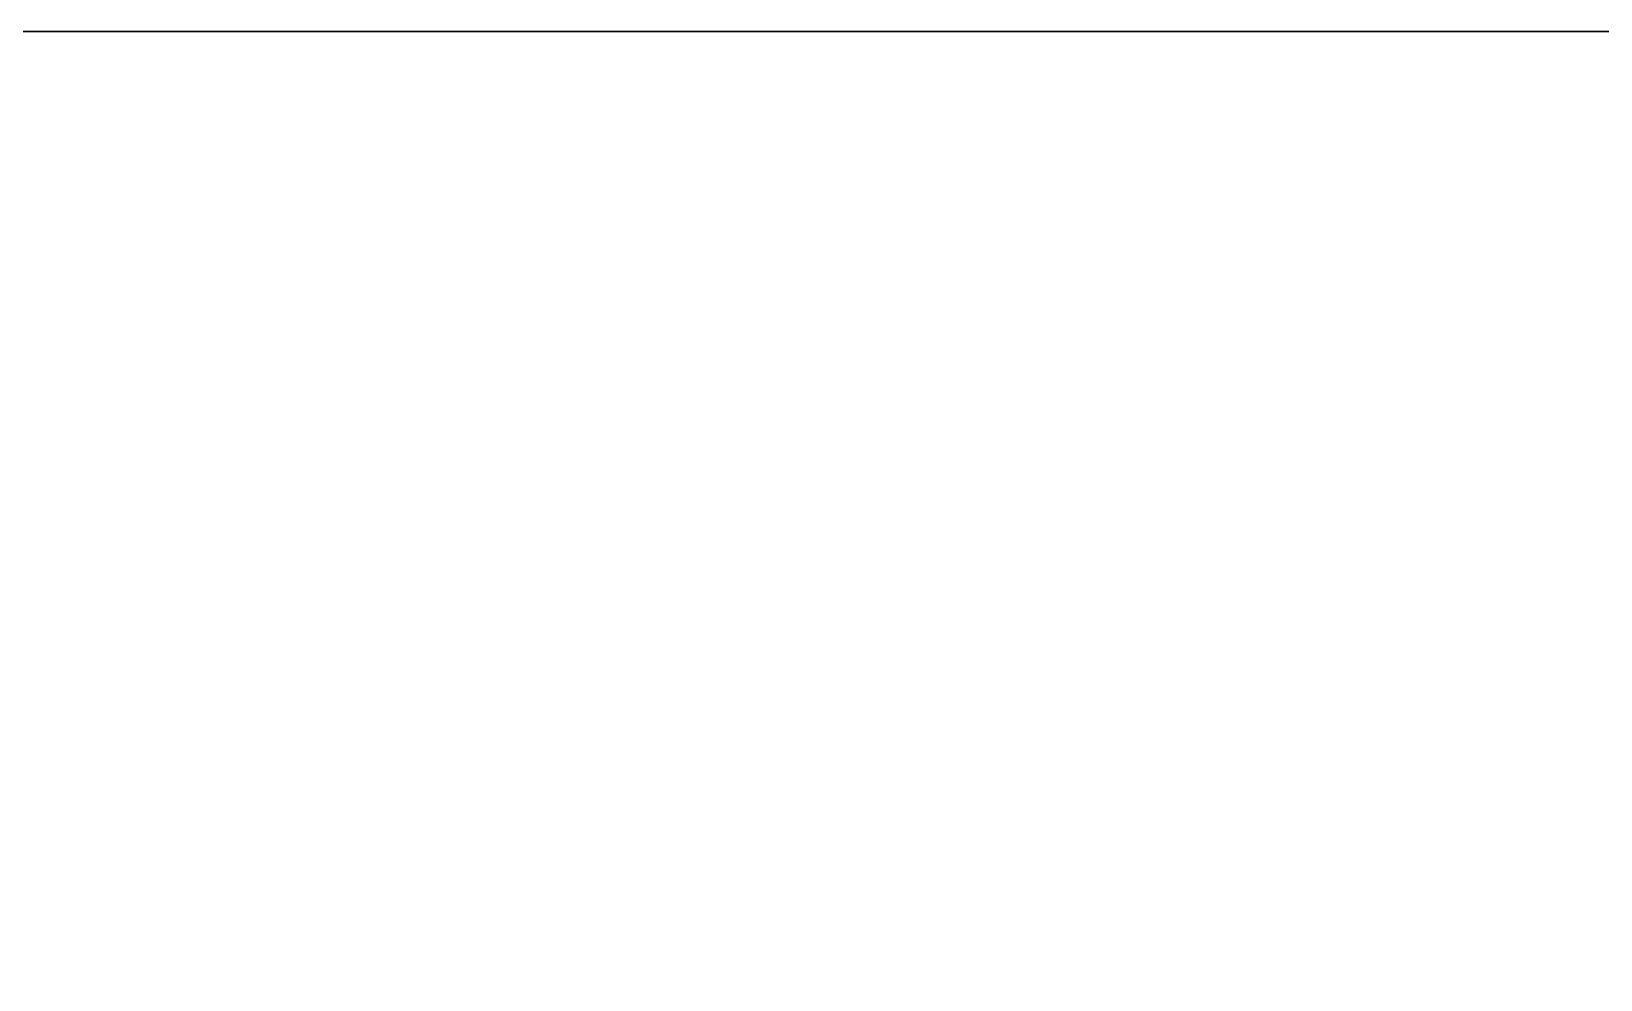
# Model space of a CAD drawing. Extents: x 0 to 5228, y -2725 to 0.
# Drawn here: x 3606 to 3831, y -136 to 0 of the extents above; entities that cross this region are included whole.
import ezdxf

# ---------------------------------------------------------------- set-up
doc = ezdxf.new("R2010")
doc.units = 0
doc.layers.add('LAYER0', color=7, linetype='CONTINUOUS')
doc.layers.add('LAYER1', color=7, linetype='CONTINUOUS')

msp = doc.modelspace()

# ---------------------------------------------------------------- linework, layer by layer
at = {"layer": 'LAYER0', "invisible_edges": 1}
for points in [[(5227.5, 0), (0, -2725.14), (0, 0), (5227.5, 0)], [(0, 0, 5), (5227.5, 0), (0, 0), (0, 0, 5)], [(5227.5, 0), (0, 0, 5), (5227.5, 0, 5), (5227.5, 0)], [(5227.5, -2725.14, 5), (0, 0, 5), (0, -2725.14, 5), (5227.5, -2725.14, 5)], [(0, 0, 5), (5227.5, -2725.14, 5), (5227.5, 0, 5), (0, 0, 5)], [(0, -2725.14), (5227.5, 0), (5227.5, -2725.14), (0, -2725.14)]]:
    msp.add_3dface(points, dxfattribs=at)
at = {"layer": 'LAYER1'}
for points, invisible_edges in [([(5077.5, 0, 5), (977.5, -150, 5), (977.5, 0, 5), (5077.5, 0, 5)], 1), ([(977.5, -150, 5), (5077.5, 0, 5), (4927.5, -150, 5), (977.5, -150, 5)], 3), ([(977.5, 0, 2523), (5077.5, 0, 5), (977.5, 0, 5), (977.5, 0, 2523)], 1), ([(5077.5, 0, 5), (977.5, 0, 2523), (5077.5, 0, 2523), (5077.5, 0, 5)], 1)]:
    msp.add_3dface(points, dxfattribs=dict(at, invisible_edges=invisible_edges))

doc.saveas('drawing.dxf')
